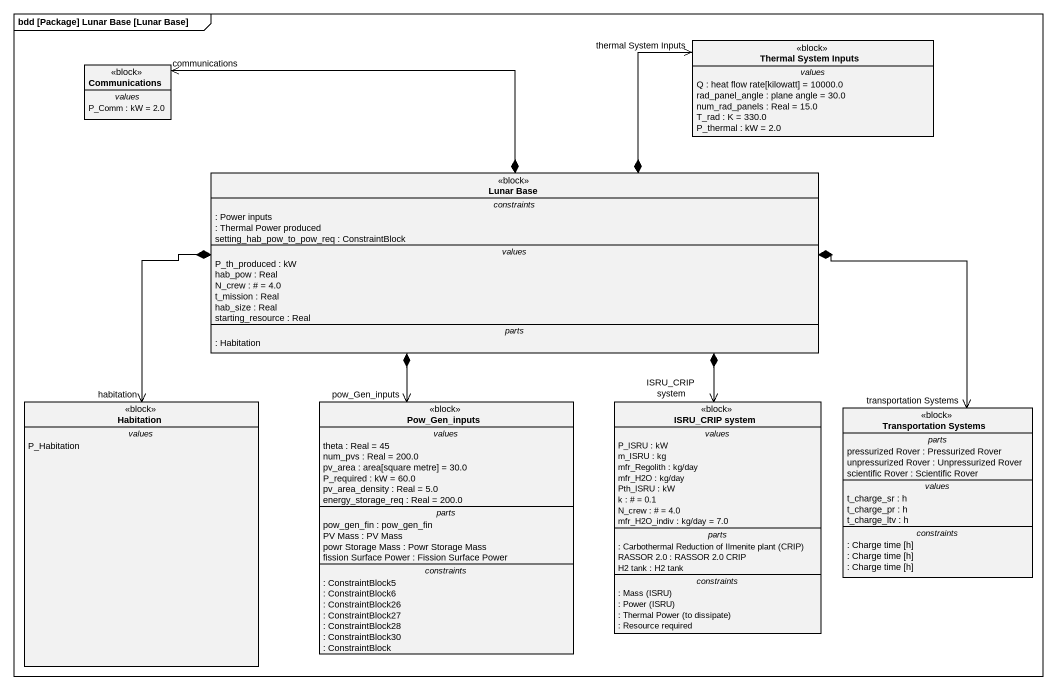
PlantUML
@startuml
mainframe bdd [Package] Lunar Base [Lunar Base]
hide circle
hide empty members
class "Thermal System Inputs" as Thermal_System_Inputs <<block>> {
  -- values --
  Q : heat flow rate[kilowatt] = 10000.0
  rad_panel_angle : plane angle = 30.0
  num_rad_panels : Real = 15.0
  T_rad : K = 330.0
  P_thermal : kW = 2.0
}
class Communications <<block>> {
  -- values --
  P_Comm : kW = 2.0
}
class "Lunar Base" as Lunar_Base <<block>> {
  -- constraints --
  : Power inputs
  : Thermal Power produced
  setting_hab_pow_to_pow_req : ConstraintBlock
  -- values --
  P_th_produced : kW
  hab_pow : Real
  N_crew : # = 4.0
  t_mission : Real
  hab_size : Real
  starting_resource : Real
  -- parts --
  : Habitation
}
class Habitation <<block>> {
  -- values --
  P_Habitation
}
class Pow_Gen_inputs <<block>> {
  -- values --
  theta : Real = 45
  num_pvs : Real = 200.0
  pv_area : area[square metre] = 30.0
  P_required : kW = 60.0
  pv_area_density : Real = 5.0
  energy_storage_req : Real = 200.0
  -- parts --
  pow_gen_fin : pow_gen_fin
  PV Mass : PV Mass
  powr Storage Mass : Powr Storage Mass
  fission Surface Power : Fission Surface Power
  -- constraints --
  : ConstraintBlock5
  : ConstraintBlock6
  : ConstraintBlock26
  : ConstraintBlock27
  : ConstraintBlock28
  : ConstraintBlock30
  : ConstraintBlock
}
class "ISRU_CRIP system" as ISRU_CRIP_system <<block>> {
  -- values --
  P_ISRU : kW
  m_ISRU : kg
  mfr_Regolith : kg/day
  mfr_H2O : kg/day
  Pth_ISRU : kW
  k : # = 0.1
  N_crew : # = 4.0
  mfr_H2O_indiv : kg/day = 7.0
  -- parts --
  {field} : Carbothermal Reduction of Ilmenite plant (CRIP)
  RASSOR 2.0 : RASSOR 2.0 CRIP
  H2 tank : H2 tank
  -- constraints --
  {field} : Mass (ISRU)
  {field} : Power (ISRU)
  {field} : Thermal Power (to dissipate)
  : Resource required
}
class "Transportation Systems" as Transportation_Systems <<block>> {
  -- parts --
  pressurized Rover : Pressurized Rover
  unpressurized Rover : Unpressurized Rover
  scientific Rover : Scientific Rover
  -- values --
  t_charge_sr : h
  t_charge_pr : h
  t_charge_ltv : h
  -- constraints --
  : Charge time [h]
  : Charge time [h]
  : Charge time [h]
}
Lunar_Base *-right-> "thermal System Inputs" Thermal_System_Inputs
Lunar_Base *-left-> "communications" Communications
Lunar_Base *--> "habitation" Habitation
Lunar_Base *--> "pow_Gen_inputs" Pow_Gen_inputs
Lunar_Base *--> "ISRU_CRIP system" ISRU_CRIP_system
Lunar_Base *-right-> "transportation Systems" Transportation_Systems
@enduml
